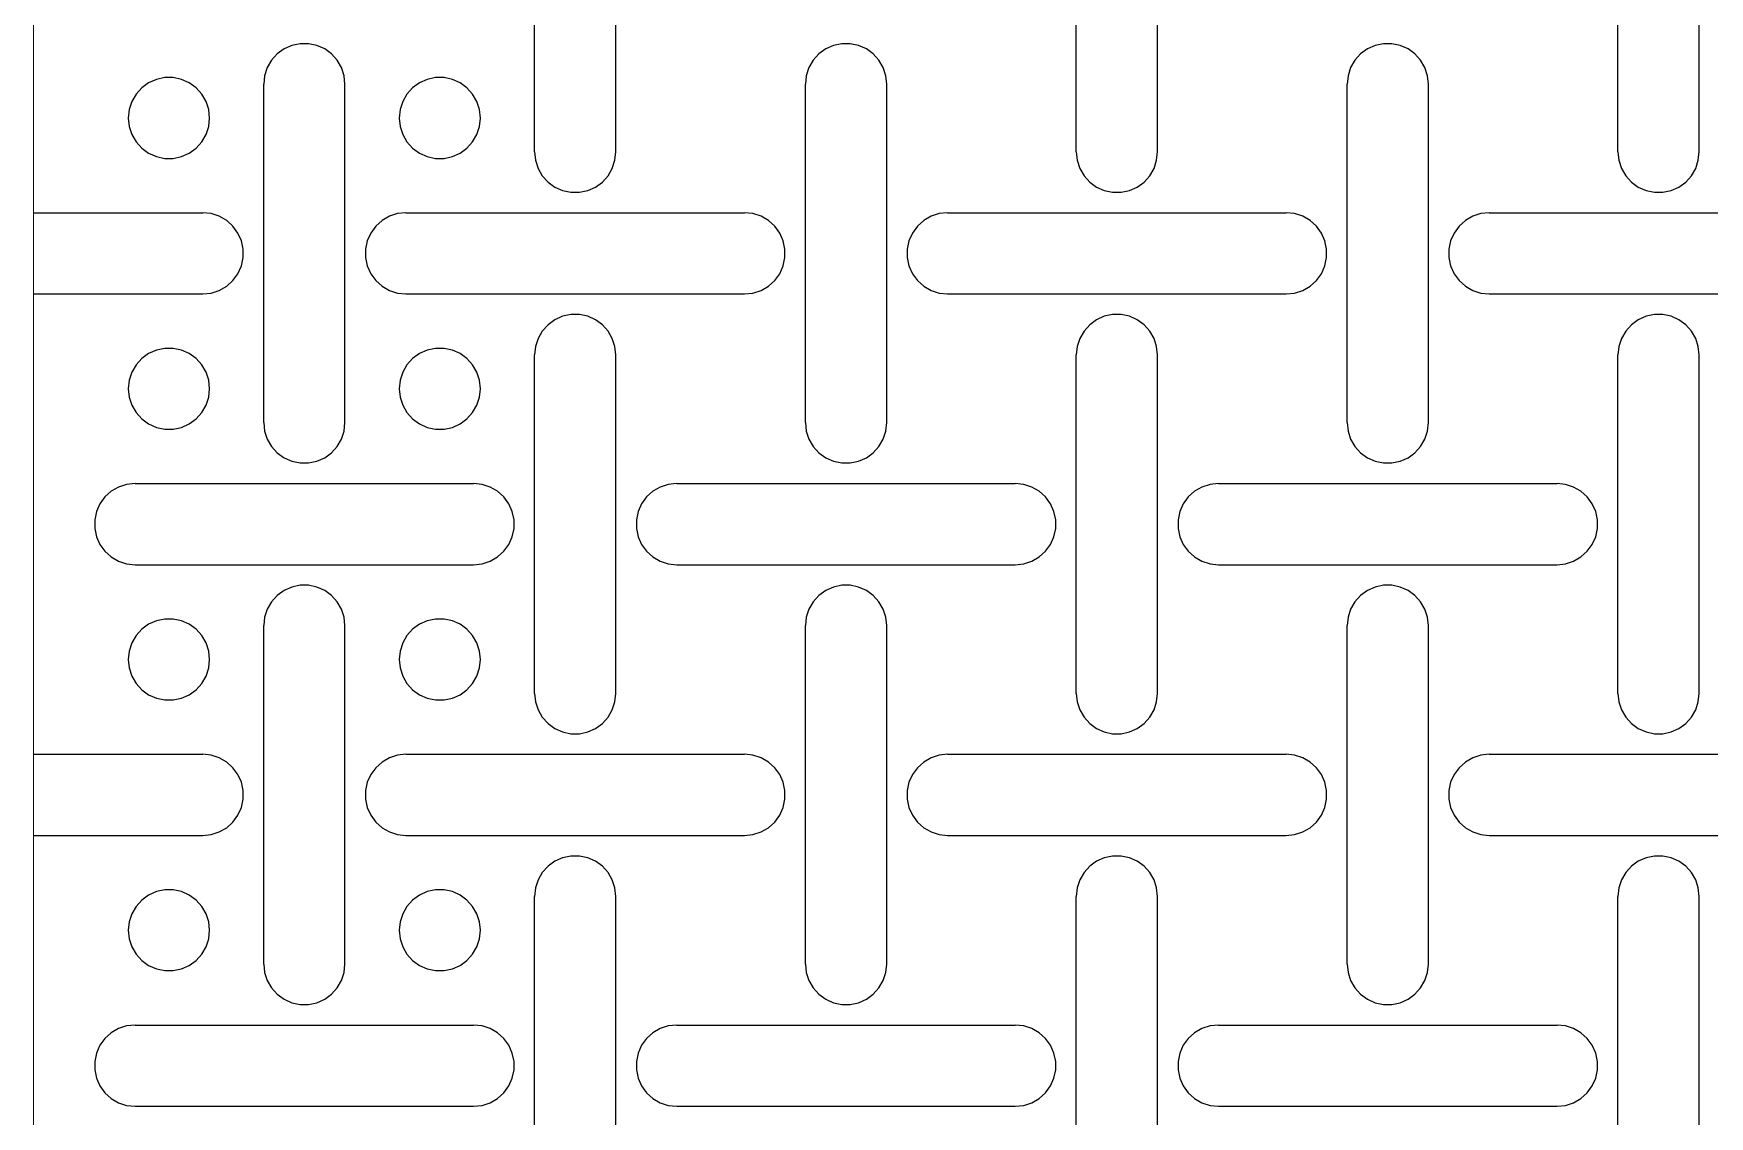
# Model space of a CAD drawing. Header units: metres. Extents: x 0 to 140, y -25 to 325.
# Drawn here: x 0 to 61.9, y 58.1 to 98.1 of the extents above; entities that cross this region are included whole.
import ezdxf

# ---------------------------------------------------------------- set-up
doc = ezdxf.new("R2010")
doc.units = ezdxf.units.M

msp = doc.modelspace()

# ---------------------------------------------------------------- linework, layer by layer
at = {"lineweight": 0}
msp.add_line((0, -25), (0, 325), dxfattribs=at)
for p, q in [((18.5, 93.75), (18.5, 106.25)), ((21.5, 93.75), (21.5, 106.25)), ((38.5, 93.75), (38.5, 106.25)), ((41.5, 93.75), (41.5, 106.25)), ((58.5, 93.75), (58.5, 106.25)), ((61.5, 93.75), (61.5, 106.25)), ((8.996, 97.365), (8.786, 97.132)), ((9.25, 97.549), (8.996, 97.365)), ((9.536, 97.677), (9.25, 97.549)), ((9.843, 97.742), (9.536, 97.677)), ((10.157, 97.742), (9.843, 97.742)), ((10.464, 97.677), (10.157, 97.742)), ((10.75, 97.549), (10.464, 97.677)), ((11.004, 97.365), (10.75, 97.549)), ((11.214, 97.132), (11.004, 97.365)), ((28.996, 97.365), (28.786, 97.132)), ((29.25, 97.549), (28.996, 97.365)), ((29.536, 97.677), (29.25, 97.549)), ((29.843, 97.742), (29.536, 97.677)), ((30.157, 97.742), (29.843, 97.742)), ((30.464, 97.677), (30.157, 97.742)), ((30.75, 97.549), (30.464, 97.677)), ((31.004, 97.365), (30.75, 97.549)), ((31.214, 97.132), (31.004, 97.365)), ((48.996, 97.365), (48.786, 97.132)), ((49.25, 97.549), (48.996, 97.365)), ((49.536, 97.677), (49.25, 97.549)), ((49.843, 97.742), (49.536, 97.677)), ((50.157, 97.742), (49.843, 97.742)), ((50.464, 97.677), (50.157, 97.742)), ((50.75, 97.549), (50.464, 97.677)), ((51.004, 97.365), (50.75, 97.549)), ((51.214, 97.132), (51.004, 97.365)), ((8.533, 96.562), (8.5, 96.25)), ((8.63, 96.86), (8.533, 96.562)), ((8.786, 97.132), (8.63, 96.86)), ((11.37, 96.86), (11.214, 97.132)), ((11.467, 96.562), (11.37, 96.86)), ((11.5, 96.25), (11.467, 96.562)), ((28.533, 96.562), (28.5, 96.25)), ((28.63, 96.86), (28.533, 96.562)), ((28.786, 97.132), (28.63, 96.86)), ((31.37, 96.86), (31.214, 97.132)), ((31.467, 96.562), (31.37, 96.86)), ((31.5, 96.25), (31.467, 96.562)), ((48.533, 96.562), (48.5, 96.25)), ((48.63, 96.86), (48.533, 96.562)), ((48.786, 97.132), (48.63, 96.86)), ((51.37, 96.86), (51.214, 97.132)), ((51.467, 96.562), (51.37, 96.86)), ((51.5, 96.25), (51.467, 96.562)), ((3.996, 96.115), (3.786, 95.882)), ((4.25, 96.299), (3.996, 96.115)), ((4.536, 96.427), (4.25, 96.299)), ((4.843, 96.492), (4.536, 96.427)), ((5.157, 96.492), (4.843, 96.492)), ((5.464, 96.427), (5.157, 96.492)), ((5.75, 96.299), (5.464, 96.427)), ((6.004, 96.115), (5.75, 96.299)), ((6.214, 95.882), (6.004, 96.115)), ((8.5, 83.75), (8.5, 96.25)), ((11.5, 83.75), (11.5, 96.25)), ((13.996, 96.115), (13.786, 95.882)), ((14.25, 96.299), (13.996, 96.115)), ((14.536, 96.427), (14.25, 96.299)), ((14.843, 96.492), (14.536, 96.427)), ((15.157, 96.492), (14.843, 96.492)), ((15.464, 96.427), (15.157, 96.492)), ((15.75, 96.299), (15.464, 96.427)), ((16.004, 96.115), (15.75, 96.299)), ((16.214, 95.882), (16.004, 96.115)), ((28.5, 83.75), (28.5, 96.25)), ((31.5, 83.75), (31.5, 96.25)), ((48.5, 83.75), (48.5, 96.25)), ((51.5, 83.75), (51.5, 96.25)), ((3.533, 95.312), (3.5, 95)), ((3.63, 95.61), (3.533, 95.312)), ((3.786, 95.882), (3.63, 95.61)), ((6.37, 95.61), (6.214, 95.882)), ((6.467, 95.312), (6.37, 95.61)), ((6.5, 95), (6.467, 95.312)), ((13.533, 95.312), (13.5, 95)), ((13.63, 95.61), (13.533, 95.312)), ((13.786, 95.882), (13.63, 95.61)), ((16.37, 95.61), (16.214, 95.882)), ((16.467, 95.312), (16.37, 95.61)), ((16.5, 95), (16.467, 95.312)), ((3.5, 95), (3.533, 94.688)), ((3.533, 94.688), (3.63, 94.39)), ((6.37, 94.39), (6.467, 94.688)), ((6.467, 94.688), (6.5, 95)), ((13.5, 95), (13.533, 94.688)), ((13.533, 94.688), (13.63, 94.39)), ((16.37, 94.39), (16.467, 94.688)), ((16.467, 94.688), (16.5, 95)), ((3.63, 94.39), (3.786, 94.118)), ((3.786, 94.118), (3.996, 93.885)), ((6.004, 93.885), (6.214, 94.118)), ((6.214, 94.118), (6.37, 94.39)), ((13.63, 94.39), (13.786, 94.118)), ((13.786, 94.118), (13.996, 93.885)), ((16.004, 93.885), (16.214, 94.118)), ((16.214, 94.118), (16.37, 94.39)), ((3.996, 93.885), (4.25, 93.701)), ((4.25, 93.701), (4.536, 93.573)), ((4.536, 93.573), (4.843, 93.508)), ((4.843, 93.508), (5.157, 93.508)), ((5.157, 93.508), (5.464, 93.573)), ((5.464, 93.573), (5.75, 93.701)), ((5.75, 93.701), (6.004, 93.885)), ((13.996, 93.885), (14.25, 93.701)), ((14.25, 93.701), (14.536, 93.573)), ((14.536, 93.573), (14.843, 93.508)), ((14.843, 93.508), (15.157, 93.508)), ((15.157, 93.508), (15.464, 93.573)), ((15.464, 93.573), (15.75, 93.701)), ((15.75, 93.701), (16.004, 93.885)), ((18.5, 93.75), (18.533, 93.438)), ((18.533, 93.438), (18.63, 93.14)), ((21.37, 93.14), (21.467, 93.438)), ((21.467, 93.438), (21.5, 93.75)), ((38.5, 93.75), (38.533, 93.438)), ((38.533, 93.438), (38.63, 93.14)), ((41.37, 93.14), (41.467, 93.438)), ((41.467, 93.438), (41.5, 93.75)), ((58.5, 93.75), (58.533, 93.438)), ((58.533, 93.438), (58.63, 93.14)), ((61.37, 93.14), (61.467, 93.438)), ((61.467, 93.438), (61.5, 93.75)), ((18.63, 93.14), (18.786, 92.868)), ((18.786, 92.868), (18.996, 92.635)), ((21.004, 92.635), (21.214, 92.868)), ((21.214, 92.868), (21.37, 93.14)), ((38.63, 93.14), (38.786, 92.868)), ((38.786, 92.868), (38.996, 92.635)), ((41.004, 92.635), (41.214, 92.868)), ((41.214, 92.868), (41.37, 93.14)), ((58.63, 93.14), (58.786, 92.868)), ((58.786, 92.868), (58.996, 92.635)), ((61.004, 92.635), (61.214, 92.868)), ((61.214, 92.868), (61.37, 93.14)), ((18.996, 92.635), (19.25, 92.451)), ((19.25, 92.451), (19.536, 92.323)), ((19.536, 92.323), (19.843, 92.258)), ((19.843, 92.258), (20.157, 92.258)), ((20.157, 92.258), (20.464, 92.323)), ((20.464, 92.323), (20.75, 92.451)), ((20.75, 92.451), (21.004, 92.635)), ((38.996, 92.635), (39.25, 92.451)), ((39.25, 92.451), (39.536, 92.323)), ((39.536, 92.323), (39.843, 92.258)), ((39.843, 92.258), (40.157, 92.258)), ((40.157, 92.258), (40.464, 92.323)), ((40.464, 92.323), (40.75, 92.451)), ((40.75, 92.451), (41.004, 92.635)), ((58.996, 92.635), (59.25, 92.451)), ((59.25, 92.451), (59.536, 92.323)), ((59.536, 92.323), (59.843, 92.258)), ((59.843, 92.258), (60.157, 92.258)), ((60.157, 92.258), (60.464, 92.323)), ((60.464, 92.323), (60.75, 92.451)), ((60.75, 92.451), (61.004, 92.635)), ((0, 91.5), (6.25, 91.5)), ((6.562, 91.467), (6.25, 91.5)), ((6.86, 91.37), (6.562, 91.467)), ((7.132, 91.214), (6.86, 91.37)), ((7.365, 91.004), (7.132, 91.214)), ((7.549, 90.75), (7.365, 91.004)), ((12.635, 91.004), (12.451, 90.75)), ((12.868, 91.214), (12.635, 91.004)), ((13.14, 91.37), (12.868, 91.214)), ((13.438, 91.467), (13.14, 91.37)), ((13.75, 91.5), (13.438, 91.467)), ((13.75, 91.5), (26.25, 91.5)), ((26.562, 91.467), (26.25, 91.5)), ((26.86, 91.37), (26.562, 91.467)), ((27.132, 91.214), (26.86, 91.37)), ((27.365, 91.004), (27.132, 91.214)), ((27.549, 90.75), (27.365, 91.004)), ((32.635, 91.004), (32.451, 90.75)), ((32.868, 91.214), (32.635, 91.004)), ((33.14, 91.37), (32.868, 91.214)), ((33.438, 91.467), (33.14, 91.37)), ((33.75, 91.5), (33.438, 91.467)), ((33.75, 91.5), (46.25, 91.5)), ((46.562, 91.467), (46.25, 91.5)), ((46.86, 91.37), (46.562, 91.467)), ((47.132, 91.214), (46.86, 91.37)), ((47.365, 91.004), (47.132, 91.214)), ((47.549, 90.75), (47.365, 91.004)), ((52.635, 91.004), (52.451, 90.75)), ((52.868, 91.214), (52.635, 91.004)), ((53.14, 91.37), (52.868, 91.214)), ((53.438, 91.467), (53.14, 91.37)), ((53.75, 91.5), (53.438, 91.467)), ((53.75, 91.5), (66.25, 91.5)), ((7.677, 90.464), (7.549, 90.75)), ((7.742, 90.157), (7.677, 90.464)), ((12.323, 90.464), (12.258, 90.157)), ((12.451, 90.75), (12.323, 90.464)), ((27.677, 90.464), (27.549, 90.75)), ((27.742, 90.157), (27.677, 90.464)), ((32.323, 90.464), (32.258, 90.157)), ((32.451, 90.75), (32.323, 90.464)), ((47.677, 90.464), (47.549, 90.75)), ((47.742, 90.157), (47.677, 90.464)), ((52.323, 90.464), (52.258, 90.157)), ((52.451, 90.75), (52.323, 90.464)), ((7.677, 89.536), (7.742, 89.843)), ((7.742, 89.843), (7.742, 90.157)), ((12.258, 90.157), (12.258, 89.843)), ((12.258, 89.843), (12.323, 89.536)), ((27.677, 89.536), (27.742, 89.843)), ((27.742, 89.843), (27.742, 90.157)), ((32.258, 90.157), (32.258, 89.843)), ((32.258, 89.843), (32.323, 89.536)), ((47.677, 89.536), (47.742, 89.843)), ((47.742, 89.843), (47.742, 90.157)), ((52.258, 90.157), (52.258, 89.843)), ((52.258, 89.843), (52.323, 89.536)), ((7.365, 88.996), (7.549, 89.25)), ((7.549, 89.25), (7.677, 89.536)), ((12.323, 89.536), (12.451, 89.25)), ((12.451, 89.25), (12.635, 88.996)), ((27.365, 88.996), (27.549, 89.25)), ((27.549, 89.25), (27.677, 89.536)), ((32.323, 89.536), (32.451, 89.25)), ((32.451, 89.25), (32.635, 88.996)), ((47.365, 88.996), (47.549, 89.25)), ((47.549, 89.25), (47.677, 89.536)), ((52.323, 89.536), (52.451, 89.25)), ((52.451, 89.25), (52.635, 88.996)), ((0, 88.5), (6.25, 88.5)), ((6.25, 88.5), (6.562, 88.533)), ((6.562, 88.533), (6.86, 88.63)), ((6.86, 88.63), (7.132, 88.786)), ((7.132, 88.786), (7.365, 88.996)), ((12.635, 88.996), (12.868, 88.786)), ((12.868, 88.786), (13.14, 88.63)), ((13.14, 88.63), (13.438, 88.533)), ((13.438, 88.533), (13.75, 88.5)), ((13.75, 88.5), (26.25, 88.5)), ((26.25, 88.5), (26.562, 88.533)), ((26.562, 88.533), (26.86, 88.63)), ((26.86, 88.63), (27.132, 88.786)), ((27.132, 88.786), (27.365, 88.996)), ((32.635, 88.996), (32.868, 88.786)), ((32.868, 88.786), (33.14, 88.63)), ((33.14, 88.63), (33.438, 88.533)), ((33.438, 88.533), (33.75, 88.5)), ((33.75, 88.5), (46.25, 88.5)), ((46.25, 88.5), (46.562, 88.533)), ((46.562, 88.533), (46.86, 88.63)), ((46.86, 88.63), (47.132, 88.786)), ((47.132, 88.786), (47.365, 88.996)), ((52.635, 88.996), (52.868, 88.786)), ((52.868, 88.786), (53.14, 88.63)), ((53.14, 88.63), (53.438, 88.533)), ((53.438, 88.533), (53.75, 88.5)), ((53.75, 88.5), (66.25, 88.5)), ((18.996, 87.365), (18.786, 87.132)), ((19.25, 87.549), (18.996, 87.365)), ((19.536, 87.677), (19.25, 87.549)), ((19.843, 87.742), (19.536, 87.677)), ((20.157, 87.742), (19.843, 87.742)), ((20.464, 87.677), (20.157, 87.742)), ((20.75, 87.549), (20.464, 87.677)), ((21.004, 87.365), (20.75, 87.549)), ((21.214, 87.132), (21.004, 87.365)), ((38.996, 87.365), (38.786, 87.132)), ((39.25, 87.549), (38.996, 87.365)), ((39.536, 87.677), (39.25, 87.549)), ((39.843, 87.742), (39.536, 87.677)), ((40.157, 87.742), (39.843, 87.742)), ((40.464, 87.677), (40.157, 87.742)), ((40.75, 87.549), (40.464, 87.677)), ((41.004, 87.365), (40.75, 87.549)), ((41.214, 87.132), (41.004, 87.365)), ((58.996, 87.365), (58.786, 87.132)), ((59.25, 87.549), (58.996, 87.365)), ((59.536, 87.677), (59.25, 87.549)), ((59.843, 87.742), (59.536, 87.677)), ((60.157, 87.742), (59.843, 87.742)), ((60.464, 87.677), (60.157, 87.742)), ((60.75, 87.549), (60.464, 87.677)), ((61.004, 87.365), (60.75, 87.549)), ((61.214, 87.132), (61.004, 87.365)), ((18.63, 86.86), (18.533, 86.562)), ((18.786, 87.132), (18.63, 86.86)), ((21.37, 86.86), (21.214, 87.132)), ((21.467, 86.562), (21.37, 86.86)), ((38.63, 86.86), (38.533, 86.562)), ((38.786, 87.132), (38.63, 86.86)), ((41.37, 86.86), (41.214, 87.132)), ((41.467, 86.562), (41.37, 86.86)), ((58.63, 86.86), (58.533, 86.562)), ((58.786, 87.132), (58.63, 86.86)), ((61.37, 86.86), (61.214, 87.132)), ((61.467, 86.562), (61.37, 86.86)), ((3.996, 86.115), (3.786, 85.882)), ((4.25, 86.299), (3.996, 86.115)), ((4.536, 86.427), (4.25, 86.299)), ((4.843, 86.492), (4.536, 86.427)), ((5.157, 86.492), (4.843, 86.492)), ((5.464, 86.427), (5.157, 86.492)), ((5.75, 86.299), (5.464, 86.427)), ((6.004, 86.115), (5.75, 86.299)), ((6.214, 85.882), (6.004, 86.115)), ((13.996, 86.115), (13.786, 85.882)), ((14.25, 86.299), (13.996, 86.115)), ((14.536, 86.427), (14.25, 86.299)), ((14.843, 86.492), (14.536, 86.427)), ((15.157, 86.492), (14.843, 86.492)), ((15.464, 86.427), (15.157, 86.492)), ((15.75, 86.299), (15.464, 86.427)), ((16.004, 86.115), (15.75, 86.299)), ((16.214, 85.882), (16.004, 86.115)), ((18.533, 86.562), (18.5, 86.25)), ((18.5, 73.75), (18.5, 86.25)), ((21.5, 86.25), (21.467, 86.562)), ((21.5, 73.75), (21.5, 86.25)), ((38.533, 86.562), (38.5, 86.25)), ((38.5, 73.75), (38.5, 86.25)), ((41.5, 86.25), (41.467, 86.562)), ((41.5, 73.75), (41.5, 86.25)), ((58.533, 86.562), (58.5, 86.25)), ((58.5, 73.75), (58.5, 86.25)), ((61.5, 86.25), (61.467, 86.562)), ((61.5, 73.75), (61.5, 86.25)), ((3.63, 85.61), (3.533, 85.312)), ((3.786, 85.882), (3.63, 85.61)), ((6.37, 85.61), (6.214, 85.882)), ((6.467, 85.312), (6.37, 85.61)), ((13.63, 85.61), (13.533, 85.312)), ((13.786, 85.882), (13.63, 85.61)), ((16.37, 85.61), (16.214, 85.882)), ((16.467, 85.312), (16.37, 85.61)), ((3.533, 85.312), (3.5, 85)), ((3.5, 85), (3.533, 84.688)), ((6.5, 85), (6.467, 85.312)), ((6.467, 84.688), (6.5, 85)), ((13.533, 85.312), (13.5, 85)), ((13.5, 85), (13.533, 84.688)), ((16.5, 85), (16.467, 85.312)), ((16.467, 84.688), (16.5, 85)), ((3.533, 84.688), (3.63, 84.39)), ((3.63, 84.39), (3.786, 84.118)), ((6.214, 84.118), (6.37, 84.39)), ((6.37, 84.39), (6.467, 84.688)), ((13.533, 84.688), (13.63, 84.39)), ((13.63, 84.39), (13.786, 84.118)), ((16.214, 84.118), (16.37, 84.39)), ((16.37, 84.39), (16.467, 84.688)), ((3.786, 84.118), (3.996, 83.885)), ((3.996, 83.885), (4.25, 83.701)), ((4.25, 83.701), (4.536, 83.573)), ((4.536, 83.573), (4.843, 83.508)), ((5.157, 83.508), (5.464, 83.573)), ((5.464, 83.573), (5.75, 83.701)), ((5.75, 83.701), (6.004, 83.885)), ((6.004, 83.885), (6.214, 84.118)), ((8.5, 83.75), (8.533, 83.438)), ((11.467, 83.438), (11.5, 83.75)), ((13.786, 84.118), (13.996, 83.885)), ((13.996, 83.885), (14.25, 83.701)), ((14.25, 83.701), (14.536, 83.573)), ((14.536, 83.573), (14.843, 83.508)), ((15.157, 83.508), (15.464, 83.573)), ((15.464, 83.573), (15.75, 83.701)), ((15.75, 83.701), (16.004, 83.885)), ((16.004, 83.885), (16.214, 84.118)), ((28.5, 83.75), (28.533, 83.438)), ((31.467, 83.438), (31.5, 83.75)), ((48.5, 83.75), (48.533, 83.438)), ((51.467, 83.438), (51.5, 83.75)), ((4.843, 83.508), (5.157, 83.508)), ((8.533, 83.438), (8.63, 83.14)), ((8.63, 83.14), (8.786, 82.868)), ((11.214, 82.868), (11.37, 83.14)), ((11.37, 83.14), (11.467, 83.438)), ((14.843, 83.508), (15.157, 83.508)), ((28.533, 83.438), (28.63, 83.14)), ((28.63, 83.14), (28.786, 82.868)), ((31.214, 82.868), (31.37, 83.14)), ((31.37, 83.14), (31.467, 83.438)), ((48.533, 83.438), (48.63, 83.14)), ((48.63, 83.14), (48.786, 82.868)), ((51.214, 82.868), (51.37, 83.14)), ((51.37, 83.14), (51.467, 83.438)), ((8.786, 82.868), (8.996, 82.635)), ((8.996, 82.635), (9.25, 82.451)), ((9.25, 82.451), (9.536, 82.323)), ((9.536, 82.323), (9.843, 82.258)), ((10.157, 82.258), (10.464, 82.323)), ((10.464, 82.323), (10.75, 82.451)), ((10.75, 82.451), (11.004, 82.635)), ((11.004, 82.635), (11.214, 82.868)), ((28.786, 82.868), (28.996, 82.635)), ((28.996, 82.635), (29.25, 82.451)), ((29.25, 82.451), (29.536, 82.323)), ((29.536, 82.323), (29.843, 82.258)), ((30.157, 82.258), (30.464, 82.323)), ((30.464, 82.323), (30.75, 82.451)), ((30.75, 82.451), (31.004, 82.635)), ((31.004, 82.635), (31.214, 82.868)), ((48.786, 82.868), (48.996, 82.635)), ((48.996, 82.635), (49.25, 82.451)), ((49.25, 82.451), (49.536, 82.323)), ((49.536, 82.323), (49.843, 82.258)), ((50.157, 82.258), (50.464, 82.323)), ((50.464, 82.323), (50.75, 82.451)), ((50.75, 82.451), (51.004, 82.635)), ((51.004, 82.635), (51.214, 82.868)), ((9.843, 82.258), (10.157, 82.258)), ((29.843, 82.258), (30.157, 82.258)), ((49.843, 82.258), (50.157, 82.258)), ((2.868, 81.214), (2.635, 81.004)), ((3.14, 81.37), (2.868, 81.214)), ((3.438, 81.467), (3.14, 81.37)), ((3.75, 81.5), (3.438, 81.467)), ((3.75, 81.5), (16.25, 81.5)), ((16.562, 81.467), (16.25, 81.5)), ((16.86, 81.37), (16.562, 81.467)), ((17.132, 81.214), (16.86, 81.37)), ((17.365, 81.004), (17.132, 81.214)), ((22.868, 81.214), (22.635, 81.004)), ((23.14, 81.37), (22.868, 81.214)), ((23.438, 81.467), (23.14, 81.37)), ((23.75, 81.5), (23.438, 81.467)), ((23.75, 81.5), (36.25, 81.5)), ((36.562, 81.467), (36.25, 81.5)), ((36.86, 81.37), (36.562, 81.467)), ((37.132, 81.214), (36.86, 81.37)), ((37.365, 81.004), (37.132, 81.214)), ((42.868, 81.214), (42.635, 81.004)), ((43.14, 81.37), (42.868, 81.214)), ((43.438, 81.467), (43.14, 81.37)), ((43.75, 81.5), (43.438, 81.467)), ((43.75, 81.5), (56.25, 81.5)), ((56.562, 81.467), (56.25, 81.5)), ((56.86, 81.37), (56.562, 81.467)), ((57.132, 81.214), (56.86, 81.37)), ((57.365, 81.004), (57.132, 81.214)), ((2.323, 80.464), (2.258, 80.157)), ((2.451, 80.75), (2.323, 80.464)), ((2.635, 81.004), (2.451, 80.75)), ((17.549, 80.75), (17.365, 81.004)), ((17.677, 80.464), (17.549, 80.75)), ((17.742, 80.157), (17.677, 80.464)), ((22.323, 80.464), (22.258, 80.157)), ((22.451, 80.75), (22.323, 80.464)), ((22.635, 81.004), (22.451, 80.75)), ((37.549, 80.75), (37.365, 81.004)), ((37.677, 80.464), (37.549, 80.75)), ((37.742, 80.157), (37.677, 80.464)), ((42.323, 80.464), (42.258, 80.157)), ((42.451, 80.75), (42.323, 80.464)), ((42.635, 81.004), (42.451, 80.75)), ((57.549, 80.75), (57.365, 81.004)), ((57.677, 80.464), (57.549, 80.75)), ((57.742, 80.157), (57.677, 80.464)), ((2.258, 80.157), (2.258, 79.843)), ((2.258, 79.843), (2.323, 79.536)), ((17.677, 79.536), (17.742, 79.843)), ((17.742, 79.843), (17.742, 80.157)), ((22.258, 80.157), (22.258, 79.843)), ((22.258, 79.843), (22.323, 79.536)), ((37.677, 79.536), (37.742, 79.843)), ((37.742, 79.843), (37.742, 80.157)), ((42.258, 80.157), (42.258, 79.843)), ((42.258, 79.843), (42.323, 79.536)), ((57.677, 79.536), (57.742, 79.843)), ((57.742, 79.843), (57.742, 80.157)), ((2.323, 79.536), (2.451, 79.25)), ((2.451, 79.25), (2.635, 78.996)), ((17.365, 78.996), (17.549, 79.25)), ((17.549, 79.25), (17.677, 79.536)), ((22.323, 79.536), (22.451, 79.25)), ((22.451, 79.25), (22.635, 78.996)), ((37.365, 78.996), (37.549, 79.25)), ((37.549, 79.25), (37.677, 79.536)), ((42.323, 79.536), (42.451, 79.25)), ((42.451, 79.25), (42.635, 78.996)), ((57.365, 78.996), (57.549, 79.25)), ((57.549, 79.25), (57.677, 79.536)), ((2.635, 78.996), (2.868, 78.786)), ((2.868, 78.786), (3.14, 78.63)), ((3.14, 78.63), (3.438, 78.533)), ((16.562, 78.533), (16.86, 78.63)), ((16.86, 78.63), (17.132, 78.786)), ((17.132, 78.786), (17.365, 78.996)), ((22.635, 78.996), (22.868, 78.786)), ((22.868, 78.786), (23.14, 78.63)), ((23.14, 78.63), (23.438, 78.533)), ((36.562, 78.533), (36.86, 78.63)), ((36.86, 78.63), (37.132, 78.786)), ((37.132, 78.786), (37.365, 78.996)), ((42.635, 78.996), (42.868, 78.786)), ((42.868, 78.786), (43.14, 78.63)), ((43.14, 78.63), (43.438, 78.533)), ((56.562, 78.533), (56.86, 78.63)), ((56.86, 78.63), (57.132, 78.786)), ((57.132, 78.786), (57.365, 78.996)), ((3.438, 78.533), (3.75, 78.5)), ((3.75, 78.5), (16.25, 78.5)), ((16.25, 78.5), (16.562, 78.533)), ((23.438, 78.533), (23.75, 78.5)), ((23.75, 78.5), (36.25, 78.5)), ((36.25, 78.5), (36.562, 78.533)), ((43.438, 78.533), (43.75, 78.5)), ((43.75, 78.5), (56.25, 78.5)), ((56.25, 78.5), (56.562, 78.533)), ((8.996, 77.365), (8.786, 77.132)), ((9.25, 77.549), (8.996, 77.365)), ((9.536, 77.677), (9.25, 77.549)), ((9.843, 77.742), (9.536, 77.677)), ((10.157, 77.742), (9.843, 77.742)), ((10.464, 77.677), (10.157, 77.742)), ((10.75, 77.549), (10.464, 77.677)), ((11.004, 77.365), (10.75, 77.549)), ((11.214, 77.132), (11.004, 77.365)), ((28.996, 77.365), (28.786, 77.132)), ((29.25, 77.549), (28.996, 77.365)), ((29.536, 77.677), (29.25, 77.549)), ((29.843, 77.742), (29.536, 77.677)), ((30.157, 77.742), (29.843, 77.742)), ((30.464, 77.677), (30.157, 77.742)), ((30.75, 77.549), (30.464, 77.677)), ((31.004, 77.365), (30.75, 77.549)), ((31.214, 77.132), (31.004, 77.365)), ((48.996, 77.365), (48.786, 77.132)), ((49.25, 77.549), (48.996, 77.365)), ((49.536, 77.677), (49.25, 77.549)), ((49.843, 77.742), (49.536, 77.677)), ((50.157, 77.742), (49.843, 77.742)), ((50.464, 77.677), (50.157, 77.742)), ((50.75, 77.549), (50.464, 77.677)), ((51.004, 77.365), (50.75, 77.549)), ((51.214, 77.132), (51.004, 77.365)), ((8.63, 76.86), (8.533, 76.562)), ((8.786, 77.132), (8.63, 76.86)), ((11.37, 76.86), (11.214, 77.132)), ((11.467, 76.562), (11.37, 76.86)), ((28.63, 76.86), (28.533, 76.562)), ((28.786, 77.132), (28.63, 76.86)), ((31.37, 76.86), (31.214, 77.132)), ((31.467, 76.562), (31.37, 76.86)), ((48.63, 76.86), (48.533, 76.562)), ((48.786, 77.132), (48.63, 76.86)), ((51.37, 76.86), (51.214, 77.132)), ((51.467, 76.562), (51.37, 76.86)), ((3.996, 76.115), (3.786, 75.882)), ((4.25, 76.299), (3.996, 76.115)), ((4.536, 76.427), (4.25, 76.299)), ((4.843, 76.492), (4.536, 76.427)), ((5.157, 76.492), (4.843, 76.492)), ((5.464, 76.427), (5.157, 76.492)), ((5.75, 76.299), (5.464, 76.427)), ((6.004, 76.115), (5.75, 76.299)), ((6.214, 75.882), (6.004, 76.115)), ((8.533, 76.562), (8.5, 76.25)), ((8.5, 63.75), (8.5, 76.25)), ((11.5, 76.25), (11.467, 76.562)), ((11.5, 63.75), (11.5, 76.25)), ((13.996, 76.115), (13.786, 75.882)), ((14.25, 76.299), (13.996, 76.115)), ((14.536, 76.427), (14.25, 76.299)), ((14.843, 76.492), (14.536, 76.427)), ((15.157, 76.492), (14.843, 76.492)), ((15.464, 76.427), (15.157, 76.492)), ((15.75, 76.299), (15.464, 76.427)), ((16.004, 76.115), (15.75, 76.299)), ((16.214, 75.882), (16.004, 76.115)), ((28.533, 76.562), (28.5, 76.25)), ((28.5, 63.75), (28.5, 76.25)), ((31.5, 76.25), (31.467, 76.562)), ((31.5, 63.75), (31.5, 76.25)), ((48.533, 76.562), (48.5, 76.25)), ((48.5, 63.75), (48.5, 76.25)), ((51.5, 76.25), (51.467, 76.562)), ((51.5, 63.75), (51.5, 76.25)), ((3.63, 75.61), (3.533, 75.312)), ((3.786, 75.882), (3.63, 75.61)), ((6.37, 75.61), (6.214, 75.882)), ((6.467, 75.312), (6.37, 75.61)), ((13.63, 75.61), (13.533, 75.312)), ((13.786, 75.882), (13.63, 75.61)), ((16.37, 75.61), (16.214, 75.882)), ((16.467, 75.312), (16.37, 75.61)), ((3.533, 75.312), (3.5, 75)), ((3.5, 75), (3.533, 74.688)), ((6.5, 75), (6.467, 75.312)), ((6.467, 74.688), (6.5, 75)), ((13.533, 75.312), (13.5, 75)), ((13.5, 75), (13.533, 74.688)), ((16.5, 75), (16.467, 75.312)), ((16.467, 74.688), (16.5, 75)), ((3.533, 74.688), (3.63, 74.39)), ((3.63, 74.39), (3.786, 74.118)), ((6.214, 74.118), (6.37, 74.39)), ((6.37, 74.39), (6.467, 74.688)), ((13.533, 74.688), (13.63, 74.39)), ((13.63, 74.39), (13.786, 74.118)), ((16.214, 74.118), (16.37, 74.39)), ((16.37, 74.39), (16.467, 74.688)), ((3.786, 74.118), (3.996, 73.885)), ((3.996, 73.885), (4.25, 73.701)), ((4.25, 73.701), (4.536, 73.573)), ((5.464, 73.573), (5.75, 73.701)), ((5.75, 73.701), (6.004, 73.885)), ((6.004, 73.885), (6.214, 74.118)), ((13.786, 74.118), (13.996, 73.885)), ((13.996, 73.885), (14.25, 73.701)), ((14.25, 73.701), (14.536, 73.573)), ((15.464, 73.573), (15.75, 73.701)), ((15.75, 73.701), (16.004, 73.885)), ((16.004, 73.885), (16.214, 74.118)), ((18.5, 73.75), (18.533, 73.438)), ((21.467, 73.438), (21.5, 73.75)), ((38.5, 73.75), (38.533, 73.438)), ((41.467, 73.438), (41.5, 73.75)), ((58.5, 73.75), (58.533, 73.438)), ((61.467, 73.438), (61.5, 73.75)), ((4.536, 73.573), (4.843, 73.508)), ((4.843, 73.508), (5.157, 73.508)), ((5.157, 73.508), (5.464, 73.573)), ((14.536, 73.573), (14.843, 73.508)), ((14.843, 73.508), (15.157, 73.508)), ((15.157, 73.508), (15.464, 73.573)), ((18.533, 73.438), (18.63, 73.14)), ((18.63, 73.14), (18.786, 72.868)), ((21.214, 72.868), (21.37, 73.14)), ((21.37, 73.14), (21.467, 73.438)), ((38.533, 73.438), (38.63, 73.14)), ((38.63, 73.14), (38.786, 72.868)), ((41.214, 72.868), (41.37, 73.14)), ((41.37, 73.14), (41.467, 73.438)), ((58.533, 73.438), (58.63, 73.14)), ((58.63, 73.14), (58.786, 72.868)), ((61.214, 72.868), (61.37, 73.14)), ((61.37, 73.14), (61.467, 73.438)), ((18.786, 72.868), (18.996, 72.635)), ((18.996, 72.635), (19.25, 72.451)), ((19.25, 72.451), (19.536, 72.323)), ((20.464, 72.323), (20.75, 72.451)), ((20.75, 72.451), (21.004, 72.635)), ((21.004, 72.635), (21.214, 72.868)), ((38.786, 72.868), (38.996, 72.635)), ((38.996, 72.635), (39.25, 72.451)), ((39.25, 72.451), (39.536, 72.323)), ((40.464, 72.323), (40.75, 72.451)), ((40.75, 72.451), (41.004, 72.635)), ((41.004, 72.635), (41.214, 72.868)), ((58.786, 72.868), (58.996, 72.635)), ((58.996, 72.635), (59.25, 72.451)), ((59.25, 72.451), (59.536, 72.323)), ((60.464, 72.323), (60.75, 72.451)), ((60.75, 72.451), (61.004, 72.635)), ((61.004, 72.635), (61.214, 72.868)), ((19.536, 72.323), (19.843, 72.258)), ((19.843, 72.258), (20.157, 72.258)), ((20.157, 72.258), (20.464, 72.323)), ((39.536, 72.323), (39.843, 72.258)), ((39.843, 72.258), (40.157, 72.258)), ((40.157, 72.258), (40.464, 72.323)), ((59.536, 72.323), (59.843, 72.258)), ((59.843, 72.258), (60.157, 72.258)), ((60.157, 72.258), (60.464, 72.323)), ((0, 71.5), (6.25, 71.5)), ((6.562, 71.467), (6.25, 71.5)), ((6.86, 71.37), (6.562, 71.467)), ((7.132, 71.214), (6.86, 71.37)), ((7.365, 71.004), (7.132, 71.214)), ((12.868, 71.214), (12.635, 71.004)), ((13.14, 71.37), (12.868, 71.214)), ((13.438, 71.467), (13.14, 71.37)), ((13.75, 71.5), (13.438, 71.467)), ((13.75, 71.5), (26.25, 71.5)), ((26.562, 71.467), (26.25, 71.5)), ((26.86, 71.37), (26.562, 71.467)), ((27.132, 71.214), (26.86, 71.37)), ((27.365, 71.004), (27.132, 71.214)), ((32.868, 71.214), (32.635, 71.004)), ((33.14, 71.37), (32.868, 71.214)), ((33.438, 71.467), (33.14, 71.37)), ((33.75, 71.5), (33.438, 71.467)), ((33.75, 71.5), (46.25, 71.5)), ((46.562, 71.467), (46.25, 71.5)), ((46.86, 71.37), (46.562, 71.467)), ((47.132, 71.214), (46.86, 71.37)), ((47.365, 71.004), (47.132, 71.214)), ((52.868, 71.214), (52.635, 71.004)), ((53.14, 71.37), (52.868, 71.214)), ((53.438, 71.467), (53.14, 71.37)), ((53.75, 71.5), (53.438, 71.467)), ((53.75, 71.5), (66.25, 71.5)), ((7.549, 70.75), (7.365, 71.004)), ((7.677, 70.464), (7.549, 70.75)), ((12.451, 70.75), (12.323, 70.464)), ((12.635, 71.004), (12.451, 70.75)), ((27.549, 70.75), (27.365, 71.004)), ((27.677, 70.464), (27.549, 70.75)), ((32.451, 70.75), (32.323, 70.464)), ((32.635, 71.004), (32.451, 70.75)), ((47.549, 70.75), (47.365, 71.004)), ((47.677, 70.464), (47.549, 70.75)), ((52.451, 70.75), (52.323, 70.464)), ((52.635, 71.004), (52.451, 70.75)), ((7.742, 70.157), (7.677, 70.464)), ((7.742, 69.843), (7.742, 70.157)), ((12.323, 70.464), (12.258, 70.157)), ((12.258, 70.157), (12.258, 69.843)), ((27.742, 70.157), (27.677, 70.464)), ((27.742, 69.843), (27.742, 70.157)), ((32.323, 70.464), (32.258, 70.157)), ((32.258, 70.157), (32.258, 69.843)), ((47.742, 70.157), (47.677, 70.464)), ((47.742, 69.843), (47.742, 70.157)), ((52.323, 70.464), (52.258, 70.157)), ((52.258, 70.157), (52.258, 69.843)), ((7.549, 69.25), (7.677, 69.536)), ((7.677, 69.536), (7.742, 69.843)), ((12.258, 69.843), (12.323, 69.536)), ((12.323, 69.536), (12.451, 69.25)), ((27.549, 69.25), (27.677, 69.536)), ((27.677, 69.536), (27.742, 69.843)), ((32.258, 69.843), (32.323, 69.536)), ((32.323, 69.536), (32.451, 69.25)), ((47.549, 69.25), (47.677, 69.536)), ((47.677, 69.536), (47.742, 69.843)), ((52.258, 69.843), (52.323, 69.536)), ((52.323, 69.536), (52.451, 69.25)), ((6.86, 68.63), (7.132, 68.786)), ((7.132, 68.786), (7.365, 68.996)), ((7.365, 68.996), (7.549, 69.25)), ((12.451, 69.25), (12.635, 68.996)), ((12.635, 68.996), (12.868, 68.786)), ((12.868, 68.786), (13.14, 68.63)), ((26.86, 68.63), (27.132, 68.786)), ((27.132, 68.786), (27.365, 68.996)), ((27.365, 68.996), (27.549, 69.25)), ((32.451, 69.25), (32.635, 68.996)), ((32.635, 68.996), (32.868, 68.786)), ((32.868, 68.786), (33.14, 68.63)), ((46.86, 68.63), (47.132, 68.786)), ((47.132, 68.786), (47.365, 68.996)), ((47.365, 68.996), (47.549, 69.25)), ((52.451, 69.25), (52.635, 68.996)), ((52.635, 68.996), (52.868, 68.786)), ((52.868, 68.786), (53.14, 68.63)), ((0, 68.5), (6.25, 68.5)), ((6.25, 68.5), (6.562, 68.533)), ((6.562, 68.533), (6.86, 68.63)), ((13.14, 68.63), (13.438, 68.533)), ((13.438, 68.533), (13.75, 68.5)), ((13.75, 68.5), (26.25, 68.5)), ((26.25, 68.5), (26.562, 68.533)), ((26.562, 68.533), (26.86, 68.63)), ((33.14, 68.63), (33.438, 68.533)), ((33.438, 68.533), (33.75, 68.5)), ((33.75, 68.5), (46.25, 68.5)), ((46.25, 68.5), (46.562, 68.533)), ((46.562, 68.533), (46.86, 68.63)), ((53.14, 68.63), (53.438, 68.533)), ((53.438, 68.533), (53.75, 68.5)), ((53.75, 68.5), (66.25, 68.5)), ((19.25, 67.549), (18.996, 67.365)), ((19.536, 67.677), (19.25, 67.549)), ((19.843, 67.742), (19.536, 67.677)), ((20.157, 67.742), (19.843, 67.742)), ((20.464, 67.677), (20.157, 67.742)), ((20.75, 67.549), (20.464, 67.677)), ((21.004, 67.365), (20.75, 67.549)), ((39.25, 67.549), (38.996, 67.365)), ((39.536, 67.677), (39.25, 67.549)), ((39.843, 67.742), (39.536, 67.677)), ((40.157, 67.742), (39.843, 67.742)), ((40.464, 67.677), (40.157, 67.742)), ((40.75, 67.549), (40.464, 67.677)), ((41.004, 67.365), (40.75, 67.549)), ((59.25, 67.549), (58.996, 67.365)), ((59.536, 67.677), (59.25, 67.549)), ((59.843, 67.742), (59.536, 67.677)), ((60.157, 67.742), (59.843, 67.742)), ((60.464, 67.677), (60.157, 67.742)), ((60.75, 67.549), (60.464, 67.677)), ((61.004, 67.365), (60.75, 67.549)), ((18.63, 66.86), (18.533, 66.562)), ((18.786, 67.132), (18.63, 66.86)), ((18.996, 67.365), (18.786, 67.132)), ((21.214, 67.132), (21.004, 67.365)), ((21.37, 66.86), (21.214, 67.132)), ((21.467, 66.562), (21.37, 66.86)), ((38.63, 66.86), (38.533, 66.562)), ((38.786, 67.132), (38.63, 66.86)), ((38.996, 67.365), (38.786, 67.132)), ((41.214, 67.132), (41.004, 67.365)), ((41.37, 66.86), (41.214, 67.132)), ((41.467, 66.562), (41.37, 66.86)), ((58.63, 66.86), (58.533, 66.562)), ((58.786, 67.132), (58.63, 66.86)), ((58.996, 67.365), (58.786, 67.132)), ((61.214, 67.132), (61.004, 67.365)), ((61.37, 66.86), (61.214, 67.132)), ((61.467, 66.562), (61.37, 66.86)), ((4.25, 66.299), (3.996, 66.115)), ((4.536, 66.427), (4.25, 66.299)), ((4.843, 66.492), (4.536, 66.427)), ((5.157, 66.492), (4.843, 66.492)), ((5.464, 66.427), (5.157, 66.492)), ((5.75, 66.299), (5.464, 66.427)), ((6.004, 66.115), (5.75, 66.299)), ((14.25, 66.299), (13.996, 66.115)), ((14.536, 66.427), (14.25, 66.299)), ((14.843, 66.492), (14.536, 66.427)), ((15.157, 66.492), (14.843, 66.492)), ((15.464, 66.427), (15.157, 66.492)), ((15.75, 66.299), (15.464, 66.427)), ((16.004, 66.115), (15.75, 66.299)), ((18.533, 66.562), (18.5, 66.25)), ((18.5, 53.75), (18.5, 66.25)), ((21.5, 66.25), (21.467, 66.562)), ((21.5, 53.75), (21.5, 66.25)), ((38.533, 66.562), (38.5, 66.25)), ((38.5, 53.75), (38.5, 66.25)), ((41.5, 66.25), (41.467, 66.562)), ((41.5, 53.75), (41.5, 66.25)), ((58.533, 66.562), (58.5, 66.25)), ((58.5, 53.75), (58.5, 66.25)), ((61.5, 66.25), (61.467, 66.562)), ((61.5, 53.75), (61.5, 66.25)), ((3.63, 65.61), (3.533, 65.312)), ((3.786, 65.882), (3.63, 65.61)), ((3.996, 66.115), (3.786, 65.882)), ((6.214, 65.882), (6.004, 66.115)), ((6.37, 65.61), (6.214, 65.882)), ((6.467, 65.312), (6.37, 65.61)), ((13.63, 65.61), (13.533, 65.312)), ((13.786, 65.882), (13.63, 65.61)), ((13.996, 66.115), (13.786, 65.882)), ((16.214, 65.882), (16.004, 66.115)), ((16.37, 65.61), (16.214, 65.882)), ((16.467, 65.312), (16.37, 65.61)), ((3.533, 65.312), (3.5, 65)), ((3.5, 65), (3.533, 64.688)), ((6.5, 65), (6.467, 65.312)), ((6.467, 64.688), (6.5, 65)), ((13.533, 65.312), (13.5, 65)), ((13.5, 65), (13.533, 64.688)), ((16.5, 65), (16.467, 65.312)), ((16.467, 64.688), (16.5, 65)), ((3.533, 64.688), (3.63, 64.39)), ((3.63, 64.39), (3.786, 64.118)), ((6.214, 64.118), (6.37, 64.39)), ((6.37, 64.39), (6.467, 64.688)), ((13.533, 64.688), (13.63, 64.39)), ((13.63, 64.39), (13.786, 64.118)), ((16.214, 64.118), (16.37, 64.39)), ((16.37, 64.39), (16.467, 64.688)), ((3.786, 64.118), (3.996, 63.885)), ((3.996, 63.885), (4.25, 63.701)), ((5.75, 63.701), (6.004, 63.885)), ((6.004, 63.885), (6.214, 64.118)), ((8.5, 63.75), (8.533, 63.438)), ((11.467, 63.438), (11.5, 63.75)), ((13.786, 64.118), (13.996, 63.885)), ((13.996, 63.885), (14.25, 63.701)), ((15.75, 63.701), (16.004, 63.885)), ((16.004, 63.885), (16.214, 64.118)), ((28.5, 63.75), (28.533, 63.438)), ((31.467, 63.438), (31.5, 63.75)), ((48.5, 63.75), (48.533, 63.438)), ((51.467, 63.438), (51.5, 63.75)), ((4.25, 63.701), (4.536, 63.573)), ((4.536, 63.573), (4.843, 63.508)), ((4.843, 63.508), (5.157, 63.508)), ((5.157, 63.508), (5.464, 63.573)), ((5.464, 63.573), (5.75, 63.701)), ((8.533, 63.438), (8.63, 63.14)), ((8.63, 63.14), (8.786, 62.868)), ((11.214, 62.868), (11.37, 63.14)), ((11.37, 63.14), (11.467, 63.438)), ((14.25, 63.701), (14.536, 63.573)), ((14.536, 63.573), (14.843, 63.508)), ((14.843, 63.508), (15.157, 63.508)), ((15.157, 63.508), (15.464, 63.573)), ((15.464, 63.573), (15.75, 63.701)), ((28.533, 63.438), (28.63, 63.14)), ((28.63, 63.14), (28.786, 62.868)), ((31.214, 62.868), (31.37, 63.14)), ((31.37, 63.14), (31.467, 63.438)), ((48.533, 63.438), (48.63, 63.14)), ((48.63, 63.14), (48.786, 62.868)), ((51.214, 62.868), (51.37, 63.14)), ((51.37, 63.14), (51.467, 63.438)), ((8.786, 62.868), (8.996, 62.635)), ((8.996, 62.635), (9.25, 62.451)), ((10.75, 62.451), (11.004, 62.635)), ((11.004, 62.635), (11.214, 62.868)), ((28.786, 62.868), (28.996, 62.635)), ((28.996, 62.635), (29.25, 62.451)), ((30.75, 62.451), (31.004, 62.635)), ((31.004, 62.635), (31.214, 62.868)), ((48.786, 62.868), (48.996, 62.635)), ((48.996, 62.635), (49.25, 62.451)), ((50.75, 62.451), (51.004, 62.635)), ((51.004, 62.635), (51.214, 62.868)), ((9.25, 62.451), (9.536, 62.323)), ((9.536, 62.323), (9.843, 62.258)), ((9.843, 62.258), (10.157, 62.258)), ((10.157, 62.258), (10.464, 62.323)), ((10.464, 62.323), (10.75, 62.451)), ((29.25, 62.451), (29.536, 62.323)), ((29.536, 62.323), (29.843, 62.258)), ((29.843, 62.258), (30.157, 62.258)), ((30.157, 62.258), (30.464, 62.323)), ((30.464, 62.323), (30.75, 62.451)), ((49.25, 62.451), (49.536, 62.323)), ((49.536, 62.323), (49.843, 62.258)), ((49.843, 62.258), (50.157, 62.258)), ((50.157, 62.258), (50.464, 62.323)), ((50.464, 62.323), (50.75, 62.451)), ((3.14, 61.37), (2.868, 61.214)), ((3.438, 61.467), (3.14, 61.37)), ((3.75, 61.5), (3.438, 61.467)), ((3.75, 61.5), (16.25, 61.5)), ((16.562, 61.467), (16.25, 61.5)), ((16.86, 61.37), (16.562, 61.467)), ((17.132, 61.214), (16.86, 61.37)), ((23.14, 61.37), (22.868, 61.214)), ((23.438, 61.467), (23.14, 61.37)), ((23.75, 61.5), (23.438, 61.467)), ((23.75, 61.5), (36.25, 61.5)), ((36.562, 61.467), (36.25, 61.5)), ((36.86, 61.37), (36.562, 61.467)), ((37.132, 61.214), (36.86, 61.37)), ((43.14, 61.37), (42.868, 61.214)), ((43.438, 61.467), (43.14, 61.37)), ((43.75, 61.5), (43.438, 61.467)), ((43.75, 61.5), (56.25, 61.5)), ((56.562, 61.467), (56.25, 61.5)), ((56.86, 61.37), (56.562, 61.467)), ((57.132, 61.214), (56.86, 61.37)), ((2.451, 60.75), (2.323, 60.464)), ((2.635, 61.004), (2.451, 60.75)), ((2.868, 61.214), (2.635, 61.004)), ((17.365, 61.004), (17.132, 61.214)), ((17.549, 60.75), (17.365, 61.004)), ((17.677, 60.464), (17.549, 60.75)), ((22.451, 60.75), (22.323, 60.464)), ((22.635, 61.004), (22.451, 60.75)), ((22.868, 61.214), (22.635, 61.004)), ((37.365, 61.004), (37.132, 61.214)), ((37.549, 60.75), (37.365, 61.004)), ((37.677, 60.464), (37.549, 60.75)), ((42.451, 60.75), (42.323, 60.464)), ((42.635, 61.004), (42.451, 60.75)), ((42.868, 61.214), (42.635, 61.004)), ((57.365, 61.004), (57.132, 61.214)), ((57.549, 60.75), (57.365, 61.004)), ((57.677, 60.464), (57.549, 60.75)), ((2.323, 60.464), (2.258, 60.157)), ((2.258, 60.157), (2.258, 59.843)), ((17.742, 60.157), (17.677, 60.464)), ((17.742, 59.843), (17.742, 60.157)), ((22.323, 60.464), (22.258, 60.157)), ((22.258, 60.157), (22.258, 59.843)), ((37.742, 60.157), (37.677, 60.464)), ((37.742, 59.843), (37.742, 60.157)), ((42.323, 60.464), (42.258, 60.157)), ((42.258, 60.157), (42.258, 59.843)), ((57.742, 60.157), (57.677, 60.464)), ((57.742, 59.843), (57.742, 60.157)), ((2.258, 59.843), (2.323, 59.536)), ((2.323, 59.536), (2.451, 59.25)), ((17.549, 59.25), (17.677, 59.536)), ((17.677, 59.536), (17.742, 59.843)), ((22.258, 59.843), (22.323, 59.536)), ((22.323, 59.536), (22.451, 59.25)), ((37.549, 59.25), (37.677, 59.536)), ((37.677, 59.536), (37.742, 59.843)), ((42.258, 59.843), (42.323, 59.536)), ((42.323, 59.536), (42.451, 59.25)), ((57.549, 59.25), (57.677, 59.536)), ((57.677, 59.536), (57.742, 59.843)), ((2.451, 59.25), (2.635, 58.996)), ((2.635, 58.996), (2.868, 58.786)), ((2.868, 58.786), (3.14, 58.63)), ((16.86, 58.63), (17.132, 58.786)), ((17.132, 58.786), (17.365, 58.996)), ((17.365, 58.996), (17.549, 59.25)), ((22.451, 59.25), (22.635, 58.996)), ((22.635, 58.996), (22.868, 58.786)), ((22.868, 58.786), (23.14, 58.63)), ((36.86, 58.63), (37.132, 58.786)), ((37.132, 58.786), (37.365, 58.996)), ((37.365, 58.996), (37.549, 59.25)), ((42.451, 59.25), (42.635, 58.996)), ((42.635, 58.996), (42.868, 58.786)), ((42.868, 58.786), (43.14, 58.63)), ((56.86, 58.63), (57.132, 58.786)), ((57.132, 58.786), (57.365, 58.996)), ((57.365, 58.996), (57.549, 59.25)), ((3.14, 58.63), (3.438, 58.533)), ((3.438, 58.533), (3.75, 58.5)), ((3.75, 58.5), (16.25, 58.5)), ((16.25, 58.5), (16.562, 58.533)), ((16.562, 58.533), (16.86, 58.63)), ((23.14, 58.63), (23.438, 58.533)), ((23.438, 58.533), (23.75, 58.5)), ((23.75, 58.5), (36.25, 58.5)), ((36.25, 58.5), (36.562, 58.533)), ((36.562, 58.533), (36.86, 58.63)), ((43.14, 58.63), (43.438, 58.533)), ((43.438, 58.533), (43.75, 58.5)), ((43.75, 58.5), (56.25, 58.5)), ((56.25, 58.5), (56.562, 58.533)), ((56.562, 58.533), (56.86, 58.63))]:
    msp.add_line(p, q)

doc.saveas('drawing.dxf')
